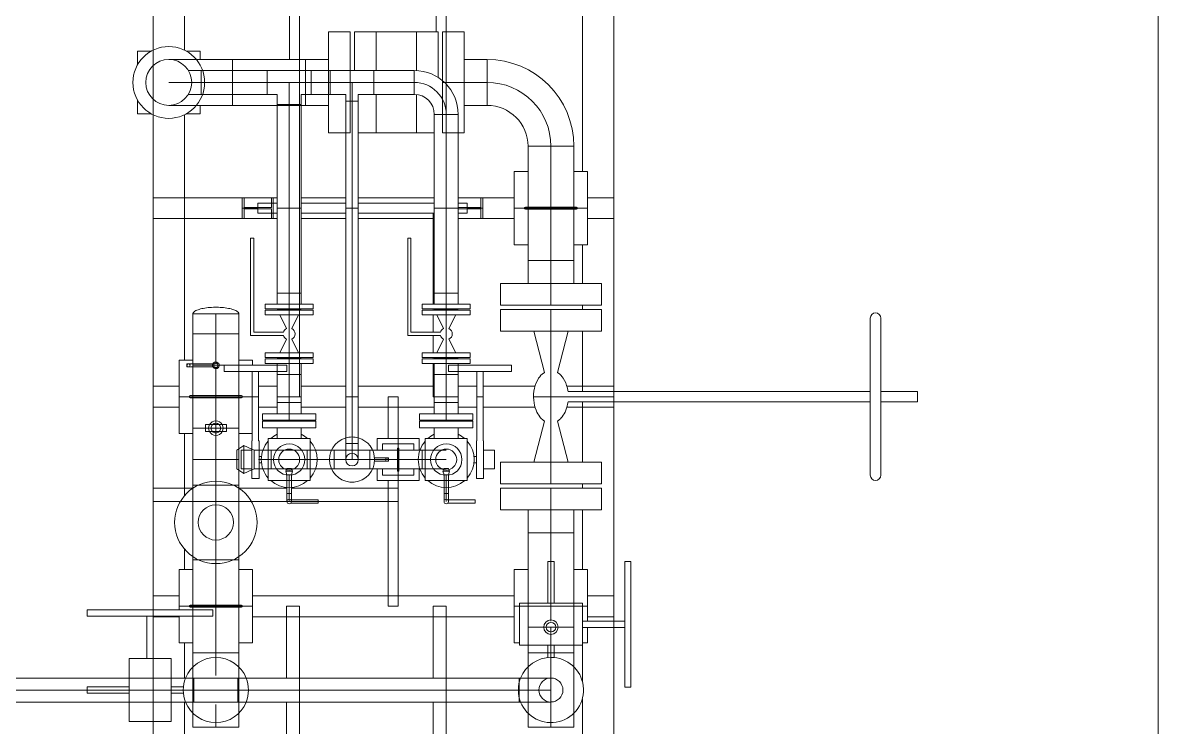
# Model space of a CAD drawing. Header units: inches. Extents: x -1128 to 651, y 96 to 845.
# Drawn here: x -1028.897 to -1024.003, y 697.642 to 700.677 of the extents above; entities that cross this region are included whole.
import ezdxf

# ---------------------------------------------------------------- set-up
doc = ezdxf.new("R2010")
doc.units = ezdxf.units.IN
doc.header["$MEASUREMENT"] = 0
doc.layers.add('EQUIPMENT LAYOUT-EMBED 1_DWG$0$DwgTemplate', color=7, linetype='Continuous')
doc.layers.add('Layout', color=6, linetype='Continuous', lineweight=18)

# ---------------------------------------------------------------- blocks, each defined once
blk = doc.blocks.new('A$C55974CAD')
at = {"layer": 'EQUIPMENT LAYOUT-EMBED 1_DWG$0$DwgTemplate', "color": 7, "lineweight": 0}
for p, q in [((21.3428, 4.6046), (21.3428, 6.6976)), ((21.4, 6.6976), (21.4, 4.6046)), ((21.4571, 4.6046), (21.4571, 6.6976)), ((21.385, 5.114), (21.415, 5.114)), ((21.385, 5.114), (21.385, 4.914)), ((21.415, 5.114), (21.415, 4.914)), ((21.752, 5.114), (21.752, 4.514)), ((21.782, 5.114), (21.752, 5.114)), ((21.782, 5.114), (21.782, 4.514)), ((21.25, 4.914), (21.3428, 4.914)), ((21.25, 4.914), (21.25, 4.714)), ((21.3428, 4.914), (21.4571, 4.914)), ((21.4571, 4.914), (21.55, 4.914)), ((21.55, 4.914), (21.55, 4.714)), ((21.752, 4.829), (21.55, 4.829)), ((21.752, 4.799), (21.55, 4.799)), ((24.1905, 4.725), (24.1905, 4.5931)), ((24.3, 4.5695), (24.3, 4.725)), ((24.4095, 4.5931), (24.4095, 4.725)), ((21.25, 4.714), (21.3428, 4.714)), ((21.3428, 4.714), (21.4571, 4.714)), ((21.385, 4.714), (21.385, 4.6548)), ((21.415, 4.714), (21.415, 4.6548)), ((21.4571, 4.714), (21.55, 4.714)), ((21.2222, 4.5), (21.2222, 4.6095)), ((21.2222, 4.6095), (21.2895, 4.6095)), ((21.2895, 4.6095), (21.5105, 4.6095)), ((21.5105, 4.6095), (21.5778, 4.6095)), ((21.5778, 4.6095), (21.5778, 4.3904)), ((21.5778, 4.6095), (21.752, 4.6095)), ((21.5778, 4.5), (21.5778, 4.6095)), ((21.752, 4.6095), (21.782, 4.6095)), ((21.782, 4.6095), (21.795, 4.6095)), ((21.795, 4.6095), (21.805, 4.6095)), ((21.805, 4.6095), (22.0222, 4.6095)), ((22.0222, 4.5845), (22.0222, 4.6095)), ((22.0222, 4.6095), (22.0364, 4.6095)), ((22.0222, 4.6095), (22.0222, 4.5845)), ((22.0364, 4.6095), (22.3636, 4.6095)), ((22.3636, 4.6095), (22.3778, 4.6095)), ((22.3778, 4.5845), (22.3778, 4.6095)), ((22.3778, 4.6095), (22.3778, 4.5845)), ((22.3778, 4.6095), (22.5, 4.6095)), ((22.5, 4.6095), (22.5, 4.3904)), ((22.5, 4.6095), (22.65, 4.6095)), ((22.65, 4.6095), (22.65, 4.3904)), ((22.65, 4.6095), (22.795, 4.6095)), ((22.795, 4.6095), (22.805, 4.6095)), ((22.805, 4.6095), (22.9425, 4.6095)), ((22.9425, 4.638), (22.95, 4.638)), ((22.9425, 4.638), (22.9425, 4.5076)), ((22.9425, 4.6095), (22.95, 4.6095)), ((22.95, 4.638), (22.9575, 4.638)), ((22.95, 4.6095), (22.95, 4.3904)), ((22.95, 4.6095), (22.9575, 4.6095)), ((22.9575, 4.638), (22.9575, 4.5076)), ((22.9575, 4.6095), (23.1, 4.6095)), ((23.1, 4.6095), (23.1, 4.5)), ((23.1952, 4.6095), (23.1, 4.6095)), ((23.1, 4.6095), (23.1, 4.3904)), ((23.1952, 4.6095), (23.1952, 4.5)), ((24.2428, 4.6315), (24.2428, 4.5695)), ((24.3571, 4.6315), (24.3571, 4.5695)), ((21.3428, 4.6046), (21.4, 4.6046)), ((21.4571, 4.6046), (21.3428, 4.6046)), ((21.3428, 4.3953), (21.3428, 4.6046)), ((21.4, 4.6046), (21.4571, 4.6046)), ((21.4, 4.6046), (21.4, 4.3953)), ((21.4, 4.6046), (21.4, 4.6046)), ((21.4571, 4.3953), (21.4571, 4.6046)), ((22.0222, 4.5), (22.0222, 4.5845)), ((22.0222, 4.5845), (22.0222, 4.4155)), ((22.3778, 4.5), (22.3778, 4.5845)), ((22.3778, 4.5845), (22.3778, 4.4155)), ((24.1905, 4.5931), (24.1905, 4.4202)), ((24.3571, 4.5695), (24.2428, 4.5695)), ((24.2428, 4.5695), (24.2428, 4.5633)), ((24.2428, 4.5695), (24.3571, 4.5695)), ((24.2428, 4.5633), (24.2428, 4.2546)), ((24.3, 4.5535), (24.3, 4.5695)), ((24.3, 4.5695), (24.3, 4.5695)), ((24.3571, 4.5695), (24.3571, 4.5633)), ((24.3571, 4.5633), (24.3571, 4.2546)), ((24.4095, 4.4202), (24.4095, 4.5931)), ((21.782, 4.514), (21.752, 4.514)), ((24.3, 4.2546), (24.3, 4.5535)), ((21.2222, 4.5), (21.2222, 4.5)), ((21.2222, 4.5), (21.2222, 4.5)), ((21.2222, 4.5), (21.2222, 4.5)), ((21.2444, 4.5), (21.2222, 4.5)), ((21.2222, 4.3904), (21.2222, 4.5)), ((21.3313, 4.5), (21.2444, 4.5)), ((21.5556, 4.5), (21.4687, 4.5)), ((21.5778, 4.5), (21.5556, 4.5)), ((21.795, 4.5), (21.5778, 4.5)), ((21.5778, 4.5), (21.5778, 4.5)), ((21.5778, 4.3904), (21.5778, 4.5)), ((21.805, 4.5), (21.795, 4.5)), ((22.0031, 4.5), (21.805, 4.5)), ((22.0222, 4.5), (22.0031, 4.5)), ((22.0222, 4.5), (22.0222, 4.5)), ((22.0222, 4.5), (22.0222, 4.5)), ((22.3778, 4.5), (22.0222, 4.5)), ((22.0222, 4.4155), (22.0222, 4.5)), ((22.3778, 4.5), (22.3778, 4.5)), ((22.3778, 4.4155), (22.3778, 4.5)), ((22.3968, 4.5), (22.3778, 4.5)), ((22.5, 4.5), (22.3968, 4.5)), ((22.6155, 4.5), (22.5, 4.5)), ((22.5, 4.5), (22.5, 4.5)), ((22.5, 4.5), (22.5, 4.5)), ((22.65, 4.5), (22.6155, 4.5)), ((22.6845, 4.5), (22.65, 4.5)), ((22.65, 4.5), (22.65, 4.5)), ((22.65, 4.5), (22.65, 4.5)), ((22.795, 4.5), (22.6845, 4.5)), ((22.805, 4.5), (22.795, 4.5)), ((22.934, 4.5), (22.805, 4.5)), ((22.92, 4.461), (22.92, 4.2071)), ((22.95, 4.461), (22.92, 4.461)), ((22.9425, 4.5), (22.934, 4.5)), ((22.95, 4.461), (22.95, 4.2071)), ((22.966, 4.5), (22.9575, 4.5)), ((23.1, 4.5), (22.966, 4.5)), ((23.1, 4.5), (23.1, 4.5)), ((23.1, 4.5), (23.1952, 4.5)), ((23.1, 4.5), (23.1, 4.3904)), ((23.1952, 4.5), (23.1952, 4.3904)), ((21.4571, 4.3953), (21.3428, 4.3953)), ((21.3428, 4.3953), (21.4, 4.3953)), ((21.3428, 3.0524), (21.3428, 4.3953)), ((21.4, 4.3953), (21.4, 4.3953)), ((21.4, 4.3953), (21.4, 4.3953)), ((21.4, 4.3953), (21.4, 3.0524)), ((21.4, 4.3953), (21.4571, 4.3953)), ((21.4571, 3.0524), (21.4571, 4.3953)), ((22.0222, 4.3904), (22.0222, 4.4155)), ((22.0222, 4.4155), (22.0222, 4.3904)), ((22.3778, 4.3904), (22.3778, 4.4155)), ((22.3778, 4.4155), (22.3778, 4.3904)), ((22.4555, 4.3999), (22.4492, 4.3904)), ((22.5444, 4.3999), (22.4555, 4.3999)), ((22.5444, 4.3999), (22.5508, 4.3904)), ((24.1905, 4.4202), (24.2428, 4.4202)), ((24.1905, 4.4202), (24.2428, 4.4202)), ((24.1905, 4.2071), (24.1905, 4.4202)), ((24.2428, 4.4202), (24.3, 4.4202)), ((24.2428, 4.4202), (24.3571, 4.4202)), ((24.3, 4.4202), (24.3571, 4.4202)), ((24.3571, 4.4202), (24.4095, 4.4202)), ((24.3571, 4.4202), (24.4095, 4.4202)), ((24.4095, 4.0717), (24.4095, 4.4202)), ((21.2222, 4.3904), (21.2895, 4.3904)), ((21.2895, 4.3904), (21.5105, 4.3904)), ((21.5105, 4.3904), (21.5778, 4.3904)), ((21.5778, 4.3904), (21.795, 4.3904)), ((21.795, 4.3904), (21.805, 4.3904)), ((21.805, 4.3904), (22.0222, 4.3904)), ((22.0222, 4.3904), (22.0364, 4.3904)), ((22.0364, 4.3904), (22.3636, 4.3904)), ((22.3636, 4.3904), (22.3778, 4.3904)), ((22.3778, 4.3904), (22.4492, 4.3904)), ((22.4492, 4.3904), (22.4333, 4.3668)), ((22.455, 4.3668), (22.4333, 4.3668)), ((22.4506, 4.3282), (22.4333, 4.3668)), ((22.4492, 4.3904), (22.5, 4.3904)), ((22.455, 4.38), (22.545, 4.38)), ((22.455, 4.38), (22.455, 4.3282)), ((22.545, 4.3668), (22.455, 4.3668)), ((22.5, 4.3904), (22.5508, 4.3904)), ((22.545, 4.38), (22.545, 4.3282)), ((22.5667, 4.3668), (22.545, 4.3668)), ((22.5494, 4.3282), (22.5667, 4.3668)), ((22.5508, 4.3904), (22.65, 4.3904)), ((22.5508, 4.3904), (22.5667, 4.3668)), ((22.65, 4.3904), (22.795, 4.3904)), ((22.795, 4.3904), (22.805, 4.3904)), ((22.805, 4.3904), (22.92, 4.3904)), ((22.92, 4.3904), (22.95, 4.3904)), ((22.95, 4.3904), (23.1, 4.3904)), ((23.1952, 4.3904), (23.1, 4.3904)), ((22.41, 4.3282), (22.59, 4.3282)), ((22.41, 4.3282), (22.41, 4.2937)), ((22.41, 4.2937), (22.59, 4.2937)), ((22.4555, 4.3173), (22.4506, 4.3282)), ((22.4555, 4.3173), (22.5444, 4.3173)), ((22.4555, 4.2937), (22.4555, 4.3173)), ((22.5444, 4.3173), (22.4555, 4.3173)), ((22.4555, 4.2757), (22.4555, 4.2937)), ((22.485, 4.2937), (22.485, 4.2825)), ((22.5, 4.296), (22.5, 4.2358)), ((22.515, 4.2937), (22.515, 4.2825)), ((22.5444, 4.3173), (22.5494, 4.3282)), ((22.5444, 4.2937), (22.5444, 4.3173)), ((22.5444, 4.2757), (22.5444, 4.2937)), ((22.59, 4.3282), (22.59, 4.326)), ((22.92, 4.326), (22.59, 4.326)), ((22.59, 4.296), (22.59, 4.2937)), ((22.92, 4.296), (22.59, 4.296)), ((23.0925, 4.3341), (23.1075, 4.3341)), ((23.0925, 4.3341), (23.0925, 4.1776)), ((23.5572, 4.3341), (23.1075, 4.3341)), ((23.1075, 4.3191), (23.1075, 4.1776)), ((23.5572, 4.3191), (23.1075, 4.3191)), ((23.5572, 4.3341), (23.5572, 4.3191)), ((22.4555, 4.2358), (22.4555, 4.2757)), ((22.4555, 4.2358), (22.5444, 4.2358)), ((22.5, 4.2358), (22.4555, 4.2358)), ((22.4555, 4.0641), (22.4555, 4.2358)), ((22.5, 4.2358), (22.5, 4.2358)), ((22.5, 4.2358), (22.5, 4.0641)), ((22.5444, 4.2358), (22.5, 4.2358)), ((22.5444, 4.2358), (22.5444, 4.2757)), ((22.5444, 4.0641), (22.5444, 4.2358)), ((22.6884, 4.277), (22.6884, 4.15)), ((22.7187, 4.277), (22.6884, 4.277)), ((22.7187, 4.277), (22.7187, 4.15)), ((22.9587, 4.0357), (22.9587, 4.2643)), ((22.9587, 4.2643), (22.981, 4.2643)), ((22.981, 4.0357), (22.981, 4.2643)), ((22.987, 4.2643), (22.987, 4.0357)), ((23.0092, 4.2643), (22.987, 4.2643)), ((23.0092, 4.2643), (23.0092, 4.0357)), ((23.1907, 4.0357), (23.1907, 4.2643)), ((23.1907, 4.2643), (23.213, 4.2643)), ((23.213, 4.0357), (23.213, 4.2643)), ((23.219, 4.2643), (23.219, 4.0357)), ((23.2413, 4.2643), (23.219, 4.2643)), ((23.2413, 4.2643), (23.2413, 4.0357)), ((24.3571, 4.2546), (24.2428, 4.2546)), ((24.2428, 4.2546), (24.3571, 4.2546)), ((24.2428, 4.2546), (24.2428, 4.2071)), ((24.3, 4.0453), (24.3, 4.2546)), ((24.3, 4.2546), (24.3, 4.2546)), ((24.3, 4.2546), (24.3, 4.2546)), ((24.3571, 4.2546), (24.3571, 4.0453)), ((22.7724, 4.2071), (22.7187, 4.2071)), ((22.7724, 4.2071), (22.7724, 4.15)), ((22.7724, 4.0928), (22.7724, 4.2071)), ((22.9063, 4.2071), (22.7724, 4.2071)), ((22.9063, 4.0928), (22.9063, 4.2071)), ((22.9063, 4.2071), (22.9587, 4.2071)), ((22.9063, 4.0928), (22.9063, 4.2071)), ((22.92, 4.2071), (22.92, 4.161)), ((22.95, 4.2071), (22.95, 4.161)), ((22.9854, 4.2071), (22.9854, 4.0928)), ((22.987, 4.2064), (22.9854, 4.2071)), ((23.0744, 4.1628), (23.0092, 4.1952)), ((23.1256, 4.1628), (23.1907, 4.1952)), ((23.213, 4.2064), (23.2145, 4.2071)), ((23.2145, 4.0928), (23.2145, 4.2071)), ((23.2937, 4.2071), (23.2413, 4.2071)), ((23.2937, 4.0928), (23.2937, 4.2071)), ((24.1953, 4.2071), (23.2937, 4.2071)), ((23.2937, 4.2071), (23.2937, 4.0928)), ((24.1905, 4.0928), (24.1905, 4.2071)), ((24.1953, 4.0928), (24.1953, 4.2071)), ((24.1954, 4.2071), (24.1954, 4.0928)), ((24.2428, 4.2071), (24.1954, 4.2071)), ((22.2925, 4.012), (22.2925, 4.1424)), ((22.3, 4.1606), (22.3381, 4.1606)), ((22.3381, 4.15), (22.3, 4.15)), ((22.3381, 4.1393), (22.3, 4.1393)), ((22.3075, 4.1393), (22.3075, 4.1424)), ((22.3075, 4.012), (22.3075, 4.1393)), ((22.3381, 4.1393), (22.3381, 4.1606)), ((22.3381, 4.1606), (22.3381, 4.1393)), ((22.3381, 4.1606), (22.3671, 4.1606)), ((22.3381, 4.15), (22.3381, 4.15)), ((22.3381, 4.15), (22.3381, 4.15)), ((22.3666, 4.15), (22.3381, 4.15)), ((22.3381, 4.1393), (22.3671, 4.1393)), ((22.4271, 4.15), (22.3666, 4.15)), ((22.3671, 4.1606), (22.4271, 4.1606)), ((22.3671, 4.1393), (22.4271, 4.1393)), ((22.4271, 4.1606), (22.4449, 4.166)), ((22.4271, 4.1606), (22.4271, 4.1393)), ((22.4271, 4.1393), (22.4271, 4.1606)), ((22.4271, 4.15), (22.4271, 4.15)), ((22.4271, 4.15), (22.4271, 4.15)), ((22.4271, 4.1393), (22.4449, 4.134)), ((22.4449, 4.134), (22.4449, 4.166)), ((22.4568, 4.1606), (22.4449, 4.166)), ((22.4568, 4.1393), (22.4449, 4.134)), ((22.4568, 4.1393), (22.4568, 4.1606)), ((22.6884, 4.15), (22.7724, 4.15)), ((22.6884, 4.15), (22.6884, 4.023)), ((22.7187, 4.15), (22.7187, 4.023)), ((22.7724, 4.15), (22.7724, 4.0928)), ((22.7724, 4.15), (22.9063, 4.15)), ((22.981, 4.15), (22.9063, 4.15)), ((22.95, 4.161), (22.92, 4.161)), ((22.9854, 4.15), (23.2145, 4.15)), ((23.0744, 4.1372), (23.0092, 4.1047)), ((23.1256, 4.1372), (23.1907, 4.1047)), ((23.219, 4.15), (23.2937, 4.15)), ((23.2937, 4.15), (24.1953, 4.15)), ((24.1953, 4.15), (24.1954, 4.15)), ((24.1954, 4.15), (24.3, 4.15)), ((22.7724, 4.0928), (22.7187, 4.0928)), ((22.9063, 4.0928), (22.7724, 4.0928)), ((22.9063, 4.0928), (22.9587, 4.0928)), ((22.987, 4.0936), (22.9854, 4.0928)), ((23.213, 4.0936), (23.2145, 4.0928)), ((23.2937, 4.0928), (23.2413, 4.0928)), ((24.1953, 4.0928), (23.2937, 4.0928)), ((24.1905, 4.0717), (24.1905, 4.0928)), ((24.1905, 4.0717), (24.2428, 4.0717)), ((24.1905, 4.0717), (24.1905, 3.962)), ((24.1905, 4.0717), (24.2428, 4.0717)), ((24.2428, 4.0928), (24.1954, 4.0928)), ((24.2428, 4.0928), (24.2428, 4.0453)), ((24.2428, 4.0717), (24.3, 4.0717)), ((24.2428, 4.0717), (24.3571, 4.0717)), ((24.3, 4.0717), (24.3571, 4.0717)), ((24.3571, 4.0717), (24.4095, 4.0717)), ((24.3571, 4.0717), (24.4095, 4.0717)), ((24.4095, 4.0717), (24.4095, 3.962)), ((22.5, 4.0641), (22.4555, 4.0641)), ((22.4555, 4.0641), (22.5444, 4.0641)), ((22.4555, 4.0242), (22.4555, 4.0641)), ((22.4555, 3.9483), (22.4555, 4.0242)), ((22.5, 4.0641), (22.5, 4.0641)), ((22.5, 4.0641), (22.5, 4.0641)), ((22.5444, 4.0641), (22.5, 4.0641)), ((22.5, 4.0641), (22.5, 4.0166)), ((22.5, 4.0166), (22.5, 3.9579)), ((22.5444, 4.0242), (22.5444, 4.0641)), ((22.5444, 3.9483), (22.5444, 4.0242)), ((22.7187, 4.023), (22.6884, 4.023)), ((22.9587, 4.0357), (22.981, 4.0357)), ((23.0092, 4.0357), (22.987, 4.0357)), ((23.1907, 4.0357), (23.213, 4.0357)), ((23.2413, 4.0357), (23.219, 4.0357)), ((24.2428, 4.0453), (24.3571, 4.0453)), ((24.3571, 4.0453), (24.2428, 4.0453)), ((24.2428, 4.0453), (24.2428, 3.9546)), ((24.3, 4.0453), (24.3, 4.0453)), ((24.3, 3.9546), (24.3, 4.0453)), ((24.3571, 4.0453), (24.3571, 3.9546)), ((22.3075, 4.012), (22.2925, 4.012)), ((24.0587, 3.962), (24.2428, 3.962)), ((24.0587, 3.962), (24.0587, 3.8801)), ((24.2428, 3.962), (24.3, 3.962)), ((24.3, 3.962), (24.3571, 3.962)), ((24.3571, 3.962), (24.5413, 3.962)), ((24.5413, 3.962), (24.5413, 3.8588)), ((22.4555, 3.9358), (22.4555, 3.9483)), ((22.5, 3.9358), (22.4555, 3.9358)), ((22.4555, 3.7641), (22.4555, 3.9358)), ((22.4555, 3.9358), (22.5444, 3.9358)), ((22.5, 3.9579), (22.5, 3.9358)), ((22.5, 3.9358), (22.5, 3.9358)), ((22.5, 3.9358), (22.5, 3.7641)), ((22.5444, 3.9358), (22.5, 3.9358)), ((22.5444, 3.9358), (22.5444, 3.9483)), ((22.5444, 3.7641), (22.5444, 3.9358)), ((24.2428, 3.9546), (24.3571, 3.9546)), ((24.2428, 3.9546), (24.2428, 3.8801)), ((24.3571, 3.9546), (24.2428, 3.9546)), ((24.3, 3.9546), (24.3, 3.9546)), ((24.3, 3.9546), (24.3, 3.9546)), ((24.3, 3.7453), (24.3, 3.9546)), ((24.3571, 3.9546), (24.3571, 3.7453)), ((22.5, 3.8801), (22.5762, 3.8801)), ((22.5, 3.85), (22.5762, 3.85)), ((22.5762, 3.8801), (22.5762, 3.8198)), ((22.5762, 3.8198), (22.5762, 3.8801)), ((24.2111, 3.8801), (22.5762, 3.8801)), ((22.5762, 3.85), (22.5762, 3.85)), ((22.5762, 3.85), (22.5762, 3.85)), ((22.5762, 3.85), (24.2111, 3.85)), ((24.0587, 3.8801), (24.0587, 3.8588)), ((24.0587, 3.8588), (24.2111, 3.8588)), ((24.2111, 3.8801), (24.2111, 3.8198)), ((24.2428, 3.8801), (24.2111, 3.8801)), ((24.2111, 3.8198), (24.2111, 3.8801)), ((24.2111, 3.8588), (24.2111, 3.8588)), ((24.2111, 3.8588), (24.3, 3.8588)), ((24.2111, 3.85), (24.2111, 3.85)), ((24.2111, 3.85), (24.3, 3.85)), ((24.3, 3.8588), (24.3571, 3.8588)), ((24.3571, 3.8588), (24.5413, 3.8588)), ((22.5762, 3.8198), (22.5, 3.8198)), ((24.2111, 3.8198), (22.5762, 3.8198)), ((24.2428, 3.8198), (24.2111, 3.8198)), ((24.2428, 3.8198), (24.2428, 3.7453)), ((22.4555, 3.7641), (22.5444, 3.7641)), ((22.4555, 3.7516), (22.4555, 3.7641)), ((22.5, 3.7641), (22.4555, 3.7641)), ((22.4555, 3.633), (22.4555, 3.7516)), ((22.4925, 3.675), (22.4925, 3.7423)), ((22.5, 3.7641), (22.5, 3.675)), ((22.5, 3.7641), (22.5, 3.7641)), ((22.5, 3.7641), (22.5, 3.7641)), ((22.5444, 3.7641), (22.5, 3.7641)), ((22.5075, 3.675), (22.5075, 3.7423)), ((22.5444, 3.7516), (22.5444, 3.7641)), ((22.5444, 3.633), (22.5444, 3.7516)), ((24.2428, 3.7453), (24.3571, 3.7453)), ((24.3571, 3.7453), (24.2428, 3.7453)), ((24.2428, 3.7453), (24.2428, 3.5524)), ((24.3, 3.7453), (24.3, 3.7453)), ((24.3, 3.5524), (24.3, 3.7453)), ((24.3571, 3.7453), (24.3571, 3.5524)), ((22.5, 3.675), (22.4925, 3.675)), ((22.5, 3.675), (22.5, 3.633)), ((22.5075, 3.675), (22.5, 3.675)), ((22.4555, 3.627), (22.4555, 3.633)), ((22.4555, 3.5257), (22.4555, 3.627)), ((22.5, 3.633), (22.5, 3.627)), ((22.5, 3.627), (22.5, 3.5333)), ((22.5444, 3.627), (22.5444, 3.633)), ((22.5444, 3.5257), (22.5444, 3.627)), ((23.0925, 3.5841), (23.1075, 3.5841)), ((23.0925, 3.5841), (23.0925, 3.4276)), ((23.5572, 3.5841), (23.1075, 3.5841)), ((23.5572, 3.5841), (23.5572, 3.5691)), ((22.4555, 3.5143), (22.4555, 3.5257)), ((22.5, 3.5333), (22.5, 3.5143)), ((22.5444, 3.5143), (22.5444, 3.5257)), ((22.6884, 3.527), (22.6884, 3.4)), ((22.7187, 3.527), (22.6884, 3.527)), ((22.7187, 3.527), (22.7187, 3.4)), ((23.1075, 3.5691), (23.1075, 3.4276)), ((23.5572, 3.5691), (23.1075, 3.5691)), ((24.3571, 3.5524), (24.2428, 3.5524)), ((24.2428, 3.5524), (24.3571, 3.5524)), ((24.3, 3.5524), (24.3, 3.5524)), ((24.3, 3.5524), (24.3, 3.5524)), ((22.4555, 3.5143), (22.5444, 3.5143)), ((22.5, 3.5143), (22.4555, 3.5143)), ((22.4555, 3.5143), (22.4555, 3.4)), ((22.5, 3.5143), (22.5, 3.5143)), ((22.5, 3.5143), (22.5, 3.5143)), ((22.5, 3.5143), (22.5, 3.4)), ((22.5444, 3.5143), (22.5, 3.5143)), ((22.5444, 3.4), (22.5444, 3.5143)), ((22.9587, 3.2857), (22.9587, 3.5143)), ((22.9587, 3.5143), (22.981, 3.5143)), ((22.981, 3.2857), (22.981, 3.5143)), ((22.987, 3.5143), (22.987, 3.2857)), ((23.0092, 3.5143), (22.987, 3.5143)), ((23.0092, 3.5143), (23.0092, 3.2857)), ((23.1907, 3.2857), (23.1907, 3.5143)), ((23.1907, 3.5143), (23.213, 3.5143)), ((23.213, 3.2857), (23.213, 3.5143)), ((23.219, 3.5143), (23.219, 3.2857)), ((23.2413, 3.5143), (23.219, 3.5143)), ((23.2413, 3.5143), (23.2413, 3.2857)), ((22.7724, 3.4571), (22.7187, 3.4571)), ((22.7724, 3.3428), (22.7724, 3.4571)), ((22.9063, 3.4571), (22.7724, 3.4571)), ((22.7724, 3.4571), (22.7724, 3.4)), ((22.9063, 3.3428), (22.9063, 3.4571)), ((22.9063, 3.3428), (22.9063, 3.4571)), ((22.9063, 3.4571), (22.9587, 3.4571)), ((22.9854, 3.4571), (22.9854, 3.3428)), ((22.987, 3.4564), (22.9854, 3.4571)), ((23.0744, 3.4128), (23.0092, 3.4452)), ((23.1256, 3.4128), (23.1907, 3.4452)), ((23.213, 3.4564), (23.2145, 3.4571)), ((23.2145, 3.3428), (23.2145, 3.4571)), ((23.2937, 3.4571), (23.2413, 3.4571)), ((23.2937, 3.3428), (23.2937, 3.4571)), ((24.1476, 3.4571), (23.2937, 3.4571)), ((23.2937, 3.4571), (23.2937, 3.3428)), ((24.3, 3.4176), (24.0587, 3.4176)), ((24.0587, 3.3428), (24.0587, 3.4176)), ((24.1476, 3.3428), (24.1476, 3.4571)), ((24.1476, 3.4571), (24.1476, 3.3428)), ((24.3, 3.4176), (24.3, 3.4085)), ((24.3081, 3.4176), (24.3, 3.4176)), ((24.5413, 3.4176), (24.3081, 3.4176)), ((24.5413, 3.3144), (24.5413, 3.4176)), ((22.2925, 3.262), (22.2925, 3.3924)), ((22.3, 3.4106), (22.3381, 3.4106)), ((22.3381, 3.4), (22.3, 3.4)), ((22.3381, 3.3893), (22.3, 3.3893)), ((22.3075, 3.3893), (22.3075, 3.3924)), ((22.3075, 3.262), (22.3075, 3.3893)), ((22.3381, 3.4106), (22.3381, 3.3893)), ((22.3381, 3.4106), (22.3671, 3.4106)), ((22.3381, 3.3893), (22.3381, 3.4106)), ((22.3666, 3.4), (22.3381, 3.4)), ((22.3381, 3.4), (22.3381, 3.4)), ((22.3381, 3.4), (22.3381, 3.4)), ((22.3381, 3.3893), (22.3671, 3.3893)), ((22.4271, 3.4), (22.3666, 3.4)), ((22.3671, 3.4106), (22.4271, 3.4106)), ((22.3671, 3.3893), (22.4271, 3.3893)), ((22.4271, 3.4106), (22.4449, 3.416)), ((22.4271, 3.4106), (22.4271, 3.3893)), ((22.4271, 3.4), (22.4271, 3.4106)), ((22.4271, 3.4), (22.4271, 3.4)), ((22.4271, 3.4), (22.4271, 3.4)), ((22.4271, 3.3893), (22.4271, 3.4)), ((22.4271, 3.3893), (22.4449, 3.384)), ((22.4449, 3.4), (22.4449, 3.416)), ((22.4568, 3.4106), (22.4449, 3.416)), ((22.4449, 3.384), (22.4449, 3.4)), ((22.4568, 3.3893), (22.4449, 3.384)), ((22.4568, 3.4), (22.4568, 3.4106)), ((22.4568, 3.3893), (22.4568, 3.4)), ((22.6884, 3.4), (22.7724, 3.4)), ((22.6884, 3.4), (22.6884, 3.273)), ((22.7187, 3.4), (22.7187, 3.273)), ((22.7724, 3.4), (22.9063, 3.4)), ((22.7724, 3.4), (22.7724, 3.3428)), ((22.981, 3.4), (22.9063, 3.4)), ((22.92, 3.389), (22.92, 3.3428)), ((22.95, 3.389), (22.92, 3.389)), ((22.95, 3.389), (22.95, 3.3428)), ((22.9854, 3.4), (23.2145, 3.4)), ((23.0744, 3.3872), (23.0092, 3.3547)), ((23.1256, 3.3872), (23.1907, 3.3547)), ((23.219, 3.4), (23.2937, 3.4)), ((23.2937, 3.4), (24.1476, 3.4)), ((24.1476, 3.4), (24.1476, 3.4)), ((24.1476, 3.4), (24.1476, 3.4)), ((24.3, 3.4085), (24.3, 3.2048)), ((22.7724, 3.3428), (22.7187, 3.3428)), ((22.9063, 3.3428), (22.7724, 3.3428)), ((22.9063, 3.3428), (22.9587, 3.3428)), ((22.92, 3.3428), (22.92, 3.089)), ((22.95, 3.3428), (22.95, 3.089)), ((22.987, 3.3436), (22.9854, 3.3428)), ((23.213, 3.3436), (23.2145, 3.3428)), ((23.2937, 3.3428), (23.2413, 3.3428)), ((24.1476, 3.3428), (23.2937, 3.3428)), ((24.0587, 3.3144), (24.0587, 3.3428)), ((24.3, 3.3144), (24.0587, 3.3144)), ((24.1905, 3.2048), (24.1905, 3.3144)), ((24.5413, 3.3144), (24.3, 3.3144)), ((24.4095, 3.2048), (24.4095, 3.3144)), ((22.3075, 3.262), (22.2925, 3.262)), ((22.59, 3.2562), (22.41, 3.2562)), ((22.41, 3.2217), (22.41, 3.2562)), ((22.485, 3.2562), (22.485, 3.2675)), ((22.515, 3.2562), (22.515, 3.2675)), ((22.59, 3.254), (22.59, 3.2562)), ((22.92, 3.254), (22.59, 3.254)), ((22.7187, 3.273), (22.6884, 3.273)), ((22.9587, 3.2857), (22.981, 3.2857)), ((23.0092, 3.2857), (22.987, 3.2857)), ((23.1907, 3.2857), (23.213, 3.2857)), ((23.2413, 3.2857), (23.219, 3.2857)), ((22.59, 3.2217), (22.41, 3.2217)), ((22.455, 3.17), (22.455, 3.2217)), ((22.545, 3.17), (22.545, 3.2217)), ((22.59, 3.2217), (22.59, 3.224)), ((22.92, 3.224), (22.59, 3.224)), ((24.1905, 3.2048), (24.4095, 3.2048)), ((24.3, 3.2048), (24.1905, 3.2048)), ((24.3, 3.2048), (24.3, 3.2048)), ((24.3, 3.2048), (24.3, 3.2048)), ((24.4095, 3.2048), (24.3, 3.2048)), ((22.545, 3.17), (22.455, 3.17)), ((22.2603, 2.6587), (22.2603, 3.1413)), ((22.2603, 3.1413), (22.3635, 3.1413)), ((22.3635, 2.6587), (22.3635, 3.1413)), ((22.3841, 3.1413), (22.3841, 2.6587)), ((22.4872, 3.1413), (22.3841, 3.1413)), ((22.4872, 3.1413), (22.4872, 2.6587)), ((23.1127, 2.6587), (23.1127, 3.1413)), ((23.1127, 3.1413), (23.2159, 3.1413)), ((23.2159, 2.6587), (23.2159, 3.1413)), ((23.2365, 3.1413), (23.2365, 2.6587)), ((23.3397, 3.1413), (23.2365, 3.1413)), ((23.3397, 3.1413), (23.3397, 2.6587)), ((21.3428, 3.0524), (21.4, 3.0524)), ((21.4571, 3.0524), (21.3428, 3.0524)), ((21.3428, 2.9), (21.3428, 3.0524)), ((21.4, 3.0524), (21.4571, 3.0524)), ((21.4, 3.0524), (21.4, 3.0524)), ((21.4, 3.0524), (21.4, 3.0524)), ((21.4, 3.0524), (21.4, 2.9)), ((21.4571, 3.0524), (21.4571, 2.9)), ((21.614, 3.05), (21.614, 2.75)), ((21.814, 3.05), (21.614, 3.05)), ((21.814, 3.05), (21.814, 2.75)), ((22.95, 3.089), (22.92, 3.089)), ((21.2222, 2.9), (21.2222, 3.0095)), ((21.2222, 3.0095), (21.2895, 3.0095)), ((21.2895, 3.0095), (21.5105, 3.0095)), ((21.5105, 3.0095), (21.5778, 3.0095)), ((21.5778, 2.915), (21.5778, 3.0095)), ((21.5778, 3.0095), (21.5778, 2.915)), ((21.5778, 3.0095), (21.614, 3.0095)), ((21.614, 3.0095), (21.7, 3.0095)), ((21.7, 3.0095), (21.7, 2.7904)), ((21.7, 3.0095), (21.814, 3.0095)), ((21.814, 3.0095), (22.1506, 3.0095)), ((22.1506, 3.0095), (22.1506, 2.7904)), ((22.1506, 2.7904), (22.1506, 3.0095)), ((22.1506, 3.0095), (22.2603, 3.0095)), ((22.6839, 2.9305), (22.4872, 2.9823)), ((22.916, 2.9305), (23.1127, 2.9823)), ((23.4494, 3.0095), (23.3397, 3.0095)), ((23.4494, 3.0095), (23.4494, 2.7904)), ((23.4494, 3.0095), (23.4494, 2.7904)), ((23.4494, 3.0095), (23.695, 3.0095)), ((23.695, 3.0095), (23.705, 3.0095)), ((23.705, 3.0095), (23.9952, 3.0095)), ((23.9952, 3.0095), (23.9952, 2.7904)), ((23.9952, 3.0095), (23.9952, 2.7904)), ((21.2222, 2.9), (21.2222, 2.9)), ((21.2444, 2.9), (21.2222, 2.9)), ((21.2222, 2.9), (21.2222, 2.9)), ((21.2222, 2.9), (21.2222, 2.9)), ((21.2222, 2.7904), (21.2222, 2.9)), ((21.5778, 2.9), (21.2444, 2.9)), ((21.614, 2.915), (21.5548, 2.915)), ((21.614, 2.885), (21.5548, 2.885)), ((21.5778, 2.9), (21.5778, 2.915)), ((21.5778, 2.915), (21.5778, 2.885)), ((21.5778, 2.9), (21.5778, 2.9)), ((21.5778, 2.885), (21.5778, 2.9)), ((21.699, 2.9), (21.5778, 2.9)), ((21.5778, 2.7904), (21.5778, 2.885)), ((21.5778, 2.885), (21.5778, 2.7904)), ((22.014, 2.9), (21.729, 2.9)), ((22.014, 2.915), (21.814, 2.915)), ((22.014, 2.885), (21.814, 2.885)), ((22.014, 2.915), (22.014, 2.885)), ((22.1506, 2.9), (22.014, 2.9)), ((22.3635, 2.9), (22.1506, 2.9)), ((23.2159, 2.9), (22.3841, 2.9)), ((23.2365, 2.9), (23.4494, 2.9)), ((23.695, 2.9), (23.4494, 2.9)), ((23.705, 2.9), (23.695, 2.9)), ((23.9952, 2.9), (23.705, 2.9)), ((23.9952, 2.9), (23.9952, 2.9)), ((23.9952, 2.9), (23.9952, 2.9)), ((22.6839, 2.8694), (22.4872, 2.8176)), ((22.916, 2.8694), (23.1127, 2.8176)), ((21.2222, 2.7904), (21.2895, 2.7904)), ((21.2895, 2.7904), (21.5105, 2.7904)), ((21.5105, 2.7904), (21.5778, 2.7904)), ((21.5778, 2.7904), (21.614, 2.7904)), ((21.614, 2.7904), (21.7, 2.7904)), ((21.7, 2.7904), (21.814, 2.7904)), ((21.814, 2.7904), (22.1506, 2.7904)), ((22.1506, 2.7904), (22.2603, 2.7904)), ((22.775, 1.375), (22.775, 2.8185)), ((22.825, 1.375), (22.825, 2.8185)), ((23.4494, 2.7904), (23.3397, 2.7904)), ((23.4494, 2.7904), (23.695, 2.7904)), ((23.695, 2.7904), (23.705, 2.7904)), ((23.705, 2.7904), (23.9952, 2.7904)), ((21.814, 2.75), (21.614, 2.75)), ((21.699, 2.548), (21.699, 2.75)), ((21.729, 2.548), (21.729, 2.75)), ((22.2603, 2.6587), (22.3635, 2.6587)), ((22.4872, 2.6587), (22.3841, 2.6587)), ((23.1127, 2.6587), (23.2159, 2.6587)), ((23.3397, 2.6587), (23.2365, 2.6587)), ((22.014, 2.548), (21.414, 2.548)), ((21.414, 2.518), (21.414, 2.548)), ((22.014, 2.518), (21.414, 2.518)), ((22.014, 2.518), (22.014, 2.548)), ((22.425, 1.375), (23.175, 1.375)), ((23.175, 1.325), (22.425, 1.325)), ((22.775, 1.15), (22.775, 1.325)), ((22.825, 1.15), (22.825, 1.325)), ((22.825, 1.15), (22.775, 1.15)), ((61, 0), (0, 0))]:
    blk.add_line(p, q, dxfattribs=at)
at = {"layer": 'EQUIPMENT LAYOUT-EMBED 1_DWG$0$DwgTemplate', "color": 3, "lineweight": 0}
for p, q in [((24.15, 4.875), (24.217, 4.875)), ((24.15, 4.808), (24.15, 4.875)), ((24.383, 4.875), (24.45, 4.875)), ((24.45, 4.808), (24.45, 4.875)), ((21.625, 4.6095), (21.625, 4.675)), ((21.752, 4.675), (21.625, 4.675)), ((21.975, 4.675), (21.782, 4.675)), ((21.975, 4.6095), (21.975, 4.675)), ((22.975, 4.675), (22.625, 4.675)), ((22.625, 4.6095), (22.625, 4.675)), ((22.975, 4.6095), (22.975, 4.675)), ((21.795, 4.378), (21.795, 4.622)), ((21.805, 4.622), (21.805, 4.378)), ((22.795, 4.378), (22.795, 4.622)), ((22.805, 4.622), (22.805, 4.378)), ((24.15, 4.575), (24.15, 4.6419)), ((24.45, 4.575), (24.45, 4.6419)), ((24.15, 4.575), (24.1905, 4.575)), ((24.4095, 4.575), (24.45, 4.575)), ((21.625, 4.325), (21.625, 4.3904)), ((21.975, 4.325), (21.975, 4.3904)), ((22.625, 4.326), (22.625, 4.3904)), ((22.975, 4.325), (22.975, 4.3904)), ((21.975, 4.325), (21.625, 4.325)), ((22.975, 4.325), (22.95, 4.325)), ((23.7, 4.2071), (23.7, 4.0928)), ((23.7, 3.8801), (23.7, 3.8198)), ((22.4, 3.53), (22.4, 3.73)), ((22.4, 3.73), (22.4555, 3.73)), ((22.425, 3.555), (22.425, 3.705)), ((22.425, 3.705), (22.4555, 3.705)), ((22.5444, 3.73), (22.6, 3.73)), ((22.5444, 3.705), (22.575, 3.705)), ((22.575, 3.555), (22.575, 3.705)), ((22.6, 3.53), (22.6, 3.73)), ((22.447, 3.633), (22.553, 3.633)), ((22.553, 3.627), (22.447, 3.627)), ((22.4, 3.53), (22.4555, 3.53)), ((22.425, 3.555), (22.4555, 3.555)), ((22.5444, 3.555), (22.575, 3.555)), ((22.5444, 3.53), (22.6, 3.53)), ((23.7, 3.4571), (23.7, 3.3428)), ((21.625, 3.05), (21.625, 3.075)), ((21.975, 3.075), (21.625, 3.075)), ((21.975, 3.0095), (21.975, 3.075)), ((23.875, 3.075), (23.525, 3.075)), ((23.525, 3.0095), (23.525, 3.075)), ((23.875, 3.0095), (23.875, 3.075)), ((23.695, 2.778), (23.695, 3.022)), ((23.705, 3.022), (23.705, 2.778)), ((21.975, 2.725), (21.975, 2.7904)), ((23.525, 2.725), (23.525, 2.7904)), ((23.875, 2.725), (23.875, 2.7904)), ((21.625, 2.725), (21.625, 2.75)), ((21.699, 2.725), (21.625, 2.725)), ((21.975, 2.725), (21.729, 2.725)), ((23.875, 2.725), (23.525, 2.725))]:
    blk.add_line(p, q, dxfattribs=at)
at = {"layer": 'EQUIPMENT LAYOUT-EMBED 1_DWG$0$DwgTemplate', "color": 1, "lineweight": 0}
for p, q in [((21.1015, 4.8), (21.25, 4.8)), ((21.75, 4.675), (21.75, 4.799)), ((21.782, 4.8), (21.85, 4.8)), ((21.782, 4.8), (24.1458, 4.8)), ((21.85, 4.675), (21.85, 4.8)), ((22.3, 4.6695), (22.3, 4.8)), ((22.3, 4.8), (22.363, 4.8)), ((22.363, 4.6103), (22.363, 4.8)), ((22.75, 4.8), (22.85, 4.8)), ((22.75, 4.675), (22.75, 4.8)), ((22.85, 4.675), (22.85, 4.8)), ((23.65, 4.374), (23.65, 4.8)), ((23.65, 4.8), (23.75, 4.8)), ((23.75, 4.374), (23.75, 4.8)), ((24.4542, 4.8), (27.3607, 4.8)), ((21.1015, 4.65), (21.3428, 4.65)), ((21.4571, 4.65), (21.625, 4.65)), ((21.975, 4.65), (22.0725, 4.65)), ((22.3275, 4.65), (22.625, 4.65)), ((22.975, 4.65), (24.1458, 4.65)), ((24.4542, 4.65), (27.3607, 4.65)), ((22.363, 4.1606), (22.363, 4.3896)), ((23.65, 4.374), (23.65, 4.365)), ((23.75, 4.374), (23.65, 4.374)), ((23.65, 4.235), (23.65, 4.365)), ((23.65, 4.365), (23.697, 4.365)), ((23.697, 4.365), (23.697, 4.235)), ((23.75, 4.365), (23.703, 4.365)), ((23.703, 4.365), (23.703, 4.235)), ((23.75, 4.365), (23.75, 4.374)), ((23.75, 4.235), (23.75, 4.365)), ((21.75, 3.075), (21.75, 4.325)), ((21.85, 3.075), (21.85, 4.325)), ((22.3, 4.1606), (22.3, 4.3304)), ((22.75, 4.2071), (22.75, 4.296)), ((22.85, 4.2071), (22.85, 4.296)), ((23.676, 4.2071), (23.676, 4.3)), ((23.676, 4.3), (23.724, 4.3)), ((23.724, 4.2071), (23.724, 4.3)), ((23.697, 4.235), (23.65, 4.235)), ((23.65, 4.226), (23.65, 4.235)), ((23.703, 4.235), (23.75, 4.235)), ((23.75, 4.235), (23.75, 4.226)), ((23.65, 4.2071), (23.65, 4.226)), ((23.75, 4.226), (23.65, 4.226)), ((23.75, 4.2071), (23.75, 4.226)), ((21.3428, 4.163), (21.1015, 4.163)), ((21.8, 4.163), (21.4571, 4.163)), ((21.8, 4.163), (21.8, 4.1)), ((22.363, 3.63), (22.363, 4.1393)), ((22.9854, 4.163), (22.981, 4.163)), ((23.0745, 4.163), (23.0739, 4.163)), ((23.1261, 4.163), (23.1255, 4.163)), ((23.219, 4.163), (23.2145, 4.163)), ((24.7828, 4.148), (24.4095, 4.148)), ((21.3428, 4.1), (21.1015, 4.1)), ((21.8, 4.1), (21.4571, 4.1)), ((22.75, 3.8801), (22.75, 4.0928)), ((22.85, 3.8801), (22.85, 4.0928)), ((22.9854, 4.1), (22.981, 4.1)), ((23.1907, 4.1), (23.0092, 4.1)), ((23.219, 4.1), (23.2145, 4.1)), ((23.65, 3.8801), (23.65, 4.0928)), ((23.676, 3.8801), (23.676, 4.0928)), ((23.724, 3.8801), (23.724, 4.0928)), ((23.75, 3.8801), (23.75, 4.0928)), ((24.7828, 4.1), (24.4095, 4.1)), ((22.3, 3.63), (22.3, 4.012)), ((22.75, 3.4571), (22.75, 3.8198)), ((22.85, 3.4571), (22.85, 3.8198)), ((23.65, 3.4571), (23.65, 3.8198)), ((23.676, 3.4571), (23.676, 3.8198)), ((23.724, 3.4571), (23.724, 3.8198)), ((23.75, 3.4571), (23.75, 3.8198)), ((21.8, 3.63), (21.8, 3.678)), ((22.4, 3.678), (21.8, 3.678)), ((22.8, 3.678), (22.6, 3.678)), ((22.8, 3.678), (22.8, 3.63)), ((22.4, 3.63), (21.8, 3.63)), ((22.363, 3.63), (22.3, 3.63)), ((22.8, 3.63), (22.6, 3.63)), ((21.3428, 3.463), (21.1015, 3.463)), ((21.8, 3.463), (21.4571, 3.463)), ((21.8, 3.463), (21.8, 3.4)), ((22.9587, 3.463), (22.8, 3.463)), ((22.8, 3.4571), (22.8, 3.463)), ((22.987, 3.463), (22.981, 3.463)), ((23.0925, 3.463), (23.0092, 3.463)), ((23.1907, 3.463), (23.1075, 3.463)), ((23.219, 3.463), (23.213, 3.463)), ((23.676, 3.463), (23.2413, 3.463)), ((24.7828, 3.448), (24.5413, 3.448)), ((21.3428, 3.4), (21.1015, 3.4)), ((21.8, 3.4), (21.4571, 3.4)), ((22.9854, 3.4), (22.981, 3.4)), ((23.219, 3.4), (23.2145, 3.4)), ((24.7828, 3.4), (24.5413, 3.4)), ((22.75, 3.254), (22.75, 3.3428)), ((22.85, 3.254), (22.85, 3.3428)), ((23.65, 3.235), (23.65, 3.3428)), ((23.676, 3.3), (23.676, 3.3428)), ((23.697, 3.3428), (23.697, 3.235)), ((23.703, 3.3428), (23.703, 3.235)), ((23.724, 3.3), (23.724, 3.3428)), ((23.75, 3.235), (23.75, 3.3428)), ((23.724, 3.3), (23.676, 3.3)), ((22.75, 2.9762), (22.75, 3.224)), ((22.85, 2.9762), (22.85, 3.224)), ((23.65, 3.235), (23.65, 3.226)), ((23.697, 3.235), (23.65, 3.235)), ((23.65, 3.075), (23.65, 3.226)), ((23.65, 3.226), (23.75, 3.226)), ((23.703, 3.235), (23.75, 3.235)), ((23.75, 3.235), (23.75, 3.226)), ((23.75, 3.075), (23.75, 3.226)), ((22.75, 2.6), (22.75, 2.8238)), ((22.85, 2.6), (22.85, 2.8238)), ((21.3587, 2.75), (21.0857, 2.75)), ((21.614, 2.75), (21.4413, 2.75)), ((21.75, 2.6), (21.75, 2.725)), ((21.85, 2.6), (21.85, 2.725)), ((22.2603, 2.75), (21.975, 2.75)), ((22.3841, 2.75), (22.3635, 2.75)), ((22.775, 2.75), (22.4872, 2.75)), ((23.1127, 2.75), (22.825, 2.75)), ((23.2365, 2.75), (23.2159, 2.75)), ((23.525, 2.75), (23.3397, 2.75)), ((23.65, 2.6), (23.65, 2.725)), ((23.75, 2.6), (23.75, 2.725)), ((24.6844, 2.75), (23.875, 2.75)), ((21.699, 2.6), (20.7454, 2.6)), ((22.775, 2.6), (21.729, 2.6)), ((21.85, 2.6), (21.75, 2.6)), ((22.775, 2.6), (22.75, 2.6)), ((22.85, 2.6), (22.825, 2.6)), ((30.1, 2.6), (22.825, 2.6)), ((23.75, 2.6), (23.65, 2.6))]:
    blk.add_line(p, q, dxfattribs=at)
at = {"layer": 'EQUIPMENT LAYOUT-EMBED 1_DWG$0$DwgTemplate', "color": 9, "lineweight": 0}
for p, q in [((21.25, 4.8), (21.782, 4.8)), ((24.1458, 4.8), (24.4542, 4.8)), ((21.8, 4.325), (21.8, 4.675)), ((22.3, 4.3304), (22.3, 4.6695)), ((22.8, 4.296), (22.8, 4.675)), ((23.7, 4.3), (23.7, 4.374)), ((22.8, 4.0928), (22.8, 4.2071)), ((22.3, 4.012), (22.3, 4.1606)), ((21.4571, 4.1), (21.3428, 4.1)), ((22.981, 4.1), (22.8, 4.1)), ((23.0092, 4.1), (22.9854, 4.1)), ((23.2145, 4.1), (23.1907, 4.1)), ((23.7, 4.1), (23.219, 4.1)), ((24.4095, 4.1), (23.7, 4.1)), ((22.8, 3.8198), (22.8, 3.8801)), ((22.6, 3.63), (22.4, 3.63)), ((22.8, 3.3428), (22.8, 3.4571)), ((21.4571, 3.4), (21.3428, 3.4)), ((24.5413, 3.4), (24.1476, 3.4)), ((22.8, 3.224), (22.8, 3.254)), ((23.7, 3.226), (23.7, 3.3)), ((21.8, 2.725), (21.8, 3.075)), ((23.7, 2.725), (23.7, 3.075)), ((22.8, 2.6), (22.8, 2.9832)), ((21.729, 2.6), (21.699, 2.6)), ((22.825, 2.6), (22.775, 2.6))]:
    blk.add_line(p, q, dxfattribs=at)
at = {"layer": 'EQUIPMENT LAYOUT-EMBED 1_DWG$0$DwgTemplate', "color": 5, "lineweight": 0}
for p, q in [((22.6333, 4.55), (22.6333, 4.5)), ((22.6666, 4.55), (22.6333, 4.55)), ((22.6666, 4.55), (22.6666, 4.5)), ((22.6333, 4.5), (22.6333, 4.45)), ((22.6666, 4.45), (22.6333, 4.45)), ((22.6666, 4.5), (22.6666, 4.45)), ((22.4, 4.25), (22.4, 4.05)), ((22.4, 4.25), (22.6, 4.25)), ((22.6, 4.05), (22.6, 4.25)), ((22.6522, 4.15), (22.6522, 4.277)), ((22.6522, 4.277), (22.6825, 4.277)), ((22.6825, 4.15), (22.6825, 4.277)), ((22.6, 4.2071), (22.6522, 4.2071)), ((22.6522, 4.023), (22.6522, 4.15)), ((22.6825, 4.023), (22.6825, 4.15)), ((22.6, 4.0928), (22.6522, 4.0928)), ((22.6, 4.05), (22.4, 4.05)), ((22.6522, 4.023), (22.6825, 4.023)), ((24.0587, 3.735), (24.0587, 3.8198)), ((24.0587, 3.8198), (24.0587, 3.4571)), ((24.2111, 3.8382), (24.2111, 3.8382)), ((24.5413, 3.8382), (24.3571, 3.8382)), ((24.5413, 3.735), (24.5413, 3.8382)), ((24.5413, 3.8382), (24.5413, 3.4382)), ((24.2428, 3.735), (24.0587, 3.735)), ((24.5413, 3.735), (24.3571, 3.735)), ((22.6522, 3.4), (22.6522, 3.527)), ((22.6522, 3.527), (22.6825, 3.527)), ((22.6825, 3.4), (22.6825, 3.527)), ((24.0587, 3.5414), (24.2422, 3.5414)), ((24.0587, 3.5414), (24.0587, 3.4571)), ((24.3569, 3.5414), (24.5413, 3.5414)), ((24.5413, 3.5414), (24.5413, 3.4382)), ((22.4, 3.5), (22.4, 3.3)), ((22.4, 3.5), (22.6, 3.5)), ((22.6, 3.3), (22.6, 3.5)), ((22.6, 3.4571), (22.6522, 3.4571)), ((24.3233, 3.4382), (24.5413, 3.4382)), ((22.6522, 3.273), (22.6522, 3.4)), ((22.6825, 3.273), (22.6825, 3.4)), ((22.6, 3.3428), (22.6522, 3.3428)), ((22.6, 3.3), (22.4, 3.3)), ((22.6522, 3.273), (22.6825, 3.273))]:
    blk.add_line(p, q, dxfattribs=at)
at = {"layer": 'EQUIPMENT LAYOUT-EMBED 1_DWG$0$DwgTemplate', "color": 7, "lineweight": 0}
for centre, radius in [((24.3, 4.725), 0.1714), ((24.3, 4.725), 0.1095), ((22.2, 4.5), 0.1968), ((22.95, 4.6305), 0.0075), ((22.2, 4.5), 0.0841), ((22.95, 4.5), 0.0107), ((22.5, 3.6825), 0.0075), ((21.7, 2.9), 0.0345), ((21.7, 2.9), 0.023)]:
    blk.add_circle(centre, radius, dxfattribs=at)
at = {"layer": 'EQUIPMENT LAYOUT-EMBED 1_DWG$0$DwgTemplate', "color": 5, "lineweight": 0}
for centre, radius in [((22.5, 4.15), 0.075), ((22.5, 4.15), 0.05), ((22.5, 3.4), 0.075), ((22.5, 3.4), 0.05)]:
    blk.add_circle(centre, radius, dxfattribs=at)
at = {"layer": 'EQUIPMENT LAYOUT-EMBED 1_DWG$0$DwgTemplate', "color": 7, "lineweight": 0}
for centre, radius, start, end in [((21.4, 4.5), 0.1556, 111.5521, 248.4479), ((21.4, 4.5), 0.1556, 90, 111.5521), ((21.4, 4.5), 0.1556, 68.4479, 90), ((21.4, 4.5), 0.1556, 291.5521, 68.4479), ((22.65, 4.5), 0.0345, 118.8738, 180), ((22.65, 4.5), 0.023, 136.4125, 180), ((22.65, 4.5), 0.0345, 61.1262, 118.8738), ((22.65, 4.5), 0.023, 43.5875, 136.4125), ((22.65, 4.5), 0.0345, 298.8738, 61.1262), ((22.65, 4.5), 0.023, 316.4125, 43.5875), ((22.95, 4.5), 0.016, 180, 62.0506), ((22.95, 4.5), 0.016, 117.9494, 180), ((22.95, 4.5), 0.016, 62.0506, 117.9494), ((22.65, 4.5), 0.0345, 180, 241.1262), ((22.65, 4.5), 0.023, 180, 223.5875), ((22.65, 4.5), 0.023, 223.5875, 316.4125), ((22.65, 4.5), 0.0345, 241.1262, 298.8738), ((21.4, 4.5), 0.1556, 248.4479, 291.5521), ((23.1, 4.15), 0.0286, 105.182, 153.4858), ((23.1, 4.15), 0.0286, 26.5142, 74.818), ((22.3, 4.15), 0.0107, 90, 270), ((22.3, 4.15), 0.0107, 90, 270), ((22.3, 4.15), 0.0107, 270, 90), ((23.1, 4.15), 0.0286, 206.5142, 270), ((23.1, 4.15), 0.0286, 270, 333.4858), ((22.5, 3.85), 0.1079, 16.2251, 270), ((22.5, 3.85), 0.0302, 90, 270), ((22.5, 3.85), 0.0302, 90, 270), ((22.5, 3.85), 0.0302, 270, 90), ((22.5, 3.85), 0.1079, 343.7749, 16.2251), ((22.5, 3.85), 0.108, 270, 343.7749), ((24.1476, 3.5524), 0.1524, 270, 0), ((24.1476, 3.5524), 0.2096, 270, 0), ((24.1476, 3.5524), 0.0952, 270, 0), ((23.1, 3.4), 0.0286, 105.182, 153.4858), ((23.1, 3.4), 0.0286, 26.5142, 74.818), ((22.3, 3.4), 0.0107, 90, 270), ((22.3, 3.4), 0.0107, 90, 270), ((22.3, 3.4), 0.0107, 270, 90), ((23.1, 3.4), 0.0286, 206.5142, 270), ((23.1, 3.4), 0.0286, 270, 333.4858), ((23.9952, 3.2048), 0.3048, 270, 0), ((23.9952, 3.2048), 0.4143, 270, 0), ((23.9952, 3.2048), 0.1953, 270, 0), ((21.4, 2.9), 0.1556, 111.5521, 0), ((21.4, 2.9), 0.1556, 68.4479, 111.5521), ((21.4, 2.9), 0.1556, 0, 68.4479), ((21.4, 2.9), 0.0572, 0, 180), ((21.4, 2.9), 0.0571, 180, 270), ((21.4, 2.9), 0.0572, 180, 0), ((21.4, 2.9), 0.0572, 270, 0), ((22.425, 1.35), 0.025, 90, 270), ((23.175, 1.35), 0.025, 270, 90)]:
    blk.add_arc(centre, radius, start, end, dxfattribs=at)
at = {"layer": 'EQUIPMENT LAYOUT-EMBED 1_DWG$0$DwgTemplate', "color": 3, "lineweight": 0}
for centre, radius, start, end in [((21.8, 4.622), 0.005, 0, 180), ((22.8, 4.622), 0.005, 0, 180), ((21.8, 4.378), 0.005, 180, 0), ((22.8, 4.378), 0.005, 180, 0), ((22.447, 3.63), 0.003, 90, 270), ((22.553, 3.63), 0.003, 270, 90), ((23.7, 3.022), 0.005, 0, 180), ((23.7, 2.778), 0.005, 180, 0)]:
    blk.add_arc(centre, radius, start, end, dxfattribs=at)
at = {"layer": 'EQUIPMENT LAYOUT-EMBED 1_DWG$0$DwgTemplate', "color": 5, "lineweight": 0}
for centre, start, end in [((22.5, 4.15), 138.5823, 221.4177), ((22.5, 4.15), 90, 131.4177), ((22.5, 4.15), 48.5823, 90), ((22.5, 4.15), 25.3769, 41.4177), ((22.5, 4.15), 318.5823, 334.6231), ((22.5, 4.15), 228.5823, 311.4177), ((22.5, 3.4), 90, 131.4177), ((22.5, 3.4), 48.5823, 90), ((22.5, 3.4), 138.5823, 221.4177), ((22.5, 3.4), 25.3769, 41.4177), ((22.5, 3.4), 318.5823, 334.6231), ((22.5, 3.4), 228.5823, 311.4177)]:
    blk.add_arc(centre, 0.1334, start, end, dxfattribs=at)
at = {"layer": 'EQUIPMENT LAYOUT-EMBED 1_DWG$0$DwgTemplate', "color": 7, "lineweight": 0}
for points in [[(23.1952, 4.6095), (23.1962, 4.6095), (23.1972, 4.6094), (23.1982, 4.609)], [(23.1982, 4.609), (23.1993, 4.6087), (23.2003, 4.6082), (23.2014, 4.6075)], [(23.2014, 4.6075), (23.2027, 4.6065), (23.2041, 4.6053), (23.2054, 4.6038)], [(23.2054, 4.6038), (23.2073, 4.6015), (23.2092, 4.5986), (23.211, 4.595)], [(23.211, 4.595), (23.2139, 4.5893), (23.2165, 4.582), (23.2188, 4.5735)], [(23.2268, 4.5118), (23.2269, 4.5079), (23.227, 4.5039), (23.227, 4.5)], [(23.2268, 4.4882), (23.2269, 4.4921), (23.227, 4.496), (23.227, 4.5)], [(23.1982, 4.3909), (23.1993, 4.3912), (23.2003, 4.3918), (23.2014, 4.3925)], [(23.2014, 4.3925), (23.2027, 4.3934), (23.2041, 4.3946), (23.2054, 4.3962)], [(23.2054, 4.3962), (23.2073, 4.3984), (23.2092, 4.4014), (23.211, 4.4049)], [(23.211, 4.4049), (23.2139, 4.4106), (23.2165, 4.4179), (23.2188, 4.4264)], [(23.1952, 4.3904), (23.1962, 4.3904), (23.1972, 4.3906), (23.1982, 4.3909)], [(22.7351, 2.971), (22.7496, 2.9769), (22.7659, 2.9808), (22.7827, 2.9824)], [(22.7827, 2.9824), (22.8023, 2.9842), (22.8225, 2.9828), (22.8411, 2.9785)], [(22.6839, 2.9305), (22.6849, 2.9321), (22.6859, 2.9337), (22.687, 2.9353)], [(22.687, 2.9353), (22.6916, 2.9419), (22.6976, 2.948), (22.7046, 2.9536)], [(22.7046, 2.9536), (22.7132, 2.9604), (22.7236, 2.9664), (22.7351, 2.971)], [(22.8411, 2.9785), (22.8589, 2.9744), (22.8751, 2.9676), (22.8884, 2.9587)], [(22.8884, 2.9587), (22.8985, 2.9519), (22.9069, 2.9439), (22.913, 2.9352)], [(22.913, 2.9352), (22.9141, 2.9337), (22.9151, 2.9321), (22.916, 2.9305)], [(22.6839, 2.8694), (22.6849, 2.8678), (22.6859, 2.8662), (22.687, 2.8646)], [(22.687, 2.8646), (22.6916, 2.8581), (22.6976, 2.8519), (22.7046, 2.8464)], [(22.7046, 2.8464), (22.7132, 2.8395), (22.7236, 2.8336), (22.7351, 2.8289)], [(22.7351, 2.8289), (22.7474, 2.8239), (22.7609, 2.8204), (22.775, 2.8185)], [(22.825, 2.8185), (22.8305, 2.8192), (22.8359, 2.8202), (22.8411, 2.8214)], [(22.8411, 2.8214), (22.8589, 2.8256), (22.8751, 2.8324), (22.8884, 2.8413)], [(22.8884, 2.8413), (22.8985, 2.8481), (22.9069, 2.856), (22.913, 2.8647)], [(22.913, 2.8647), (22.9141, 2.8663), (22.9151, 2.8678), (22.916, 2.8694)]]:
    blk.add_open_spline(points, degree=3, dxfattribs=at)
for points in [[(23.2188, 4.5735), (23.221, 4.565), (23.2228, 4.5553), (23.2242, 4.5449), (23.2256, 4.5344), (23.2265, 4.5232), (23.2268, 4.5118)], [(23.2188, 4.4264), (23.221, 4.4349), (23.2228, 4.4446), (23.2242, 4.4551), (23.2256, 4.4655), (23.2265, 4.4767), (23.2268, 4.4882)]]:
    blk.add_open_spline(points, degree=3, knots=[0.8343567, 0.8343567, 0.8343567, 0.8343567, 1.148516, 1.148516, 1.148516, 1.4626753, 1.4626753, 1.4626753, 1.4626753], dxfattribs=at)

msp = doc.modelspace()

# ---------------------------------------------------------------- block references
at = {"layer": 'Layout', "xscale": 0.9025, "yscale": 0.9025, "zscale": 0.9025, "rotation": 90}
msp.add_blockref('A$C55974CAD', (-1024.0033, 678.4893), dxfattribs=at)

doc.saveas('drawing.dxf')
